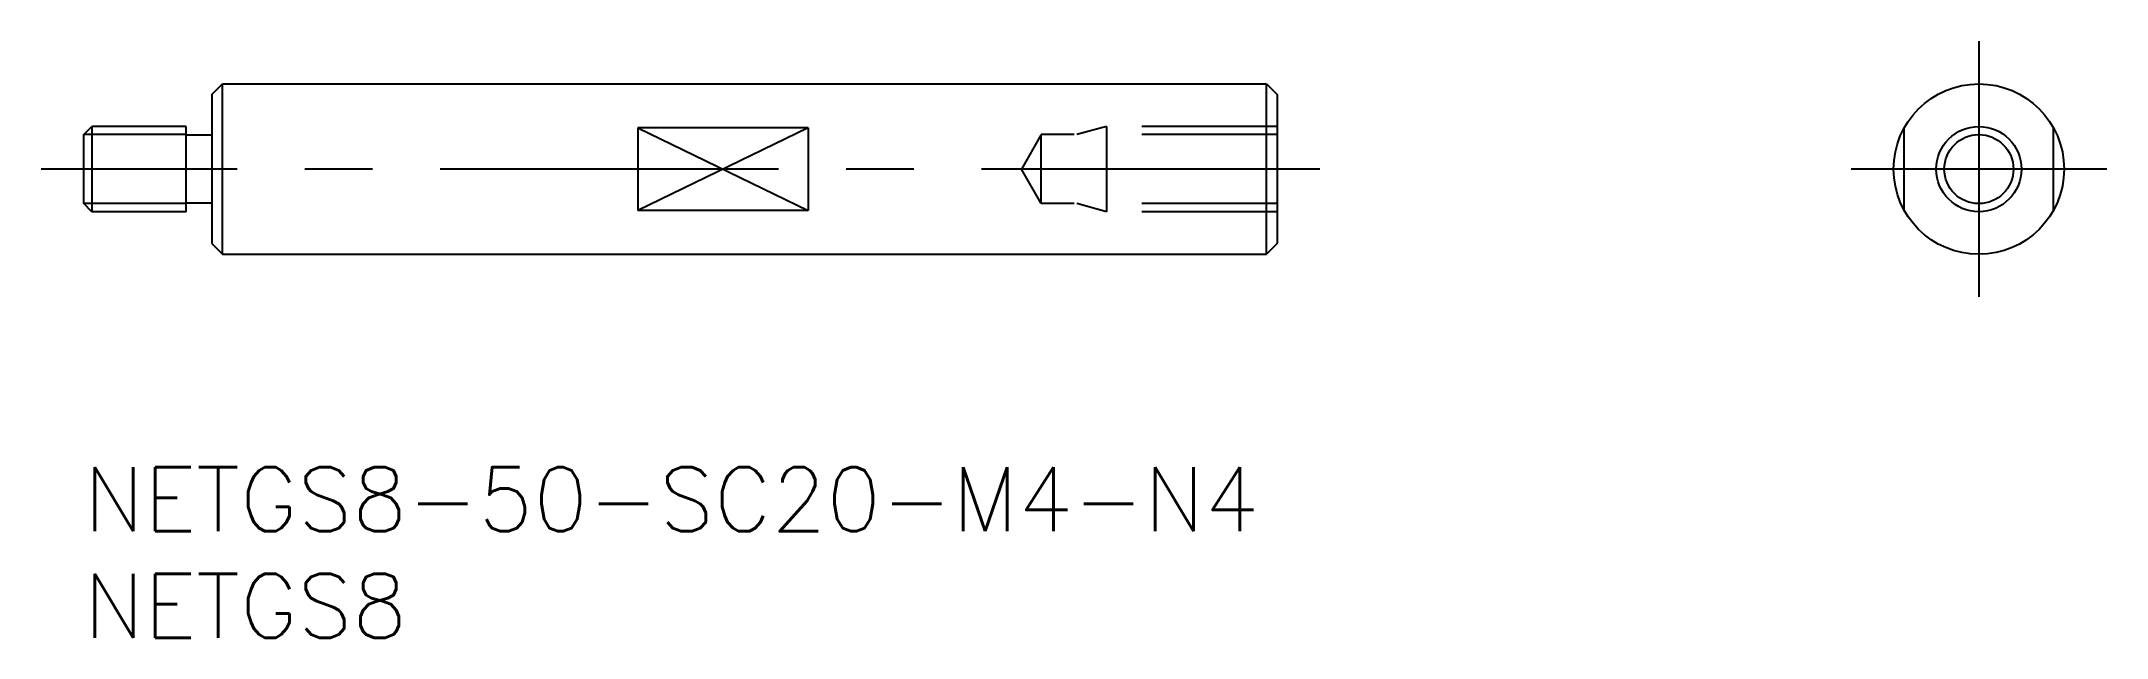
# Model space of a CAD drawing. Extents: x -2 to 94.9, y -8 to 20.
import ezdxf

# ---------------------------------------------------------------- set-up
doc = ezdxf.new("R2010")
doc.units = 0
doc.header["$LTSCALE"] = 0.5
doc.linetypes.add('CENTER', pattern=[50.8, 31.75, -6.35, 6.35, -6.35])
doc.linetypes.add('DASHED', pattern=[19.05, 12.7, -6.35])
for name, color, linetype in [('MSM_CENTER', 1, 'CENTER'), ('MSM_CONTINUOUS', 7, 'CONTINUOUS'), ('MSM_DASHED', 4, 'DASHED'), ('MSM_NARROW', 5, 'CONTINUOUS'), ('MSM_PART_NUMBER', 7, 'CONTINUOUS')]:
    doc.layers.add(name, color=color, linetype=linetype)
doc.styles.get("Standard").update_dxf_attribs({"font": 'txt.shx', "height": 3, "bigfont": 'bigfont.shx'})

# ---------------------------------------------------------------- blocks, each defined once
blk = doc.blocks.new('*U4')
at = {"layer": 'MSM_PART_NUMBER'}
blk.add_text('NETGS8-50-SC20-M4-N4', height=3, dxfattribs=at).set_placement((0, -3))
blk = doc.blocks.new('*U5')
at = {"layer": 'MSM_PART_NUMBER'}
blk.add_text('NETGS8', height=3, dxfattribs=at).set_placement((0, -8))

msp = doc.modelspace()

# ---------------------------------------------------------------- linework, layer by layer
at = {"layer": 'MSM_CENTER'}
for p, q in [((88.939, 20), (88.939, 8)), ((58, 14), (-2, 14)), ((94.939, 14), (82.939, 14))]:
    msp.add_line(p, q, dxfattribs=at)
at = {"layer": 'MSM_CONTINUOUS'}
for p, q in [((6, 17.5), (6.5, 18)), ((6, 17.5), (6, 10.5)), ((6.5, 18), (55.5, 18)), ((6.5, 10), (6.5, 18)), ((55.5, 18), (56, 17.5)), ((55.5, 10), (55.5, 18)), ((56, 17.5), (56, 10.5)), ((0, 15.621), (0.379, 16)), ((0, 12.379), (0, 15.621)), ((4.8, 16), (0.379, 16)), ((0.379, 16), (0.379, 12)), ((4.8, 12), (4.8, 16)), ((6, 15.6), (4.8, 15.6)), ((26, 15.936), (26, 12.064)), ((34, 15.936), (26, 15.936)), ((34, 15.936), (34, 12.064)), ((0.379, 12), (0, 12.379)), ((4.8, 12), (0.379, 12)), ((6, 12.4), (4.8, 12.4)), ((34, 12.064), (26, 12.064)), ((6, 10.5), (6.5, 10)), ((6.5, 10), (55.5, 10)), ((56, 10.5), (55.5, 10))]:
    msp.add_line(p, q, dxfattribs=at)
for radius in [4, 1.621]:
    msp.add_circle((88.939, 14), radius, dxfattribs=at)
at = {"layer": 'MSM_DASHED'}
for p, q in [((44.936, 15.621), (44, 14)), ((56, 15.621), (44.936, 15.621)), ((44.936, 12.379), (44.936, 15.621)), ((48, 16), (46.6, 15.621)), ((56, 16), (48, 16)), ((48, 16), (48, 12)), ((85.439, 12.064), (85.439, 15.936)), ((92.439, 12.064), (92.439, 15.936)), ((44.936, 12.379), (44, 14)), ((56, 12.379), (44.936, 12.379)), ((48, 12), (46.6, 12.379)), ((56, 12), (48, 12))]:
    msp.add_line(p, q, dxfattribs=at)
at = {"layer": 'MSM_NARROW'}
for p, q in [((4.8, 15.621), (0, 15.621)), ((34, 15.936), (26, 12.064)), ((26, 15.936), (34, 12.064)), ((4.8, 12.379), (0, 12.379))]:
    msp.add_line(p, q, dxfattribs=at)
msp.add_circle((88.939, 14), 2, dxfattribs=at)

# ---------------------------------------------------------------- block references
at = {"layer": 'MSM_CONTINUOUS'}
for name in ['*U4', '*U5']:
    msp.add_blockref(name, (0, 0), dxfattribs=at)

doc.saveas('drawing.dxf')
